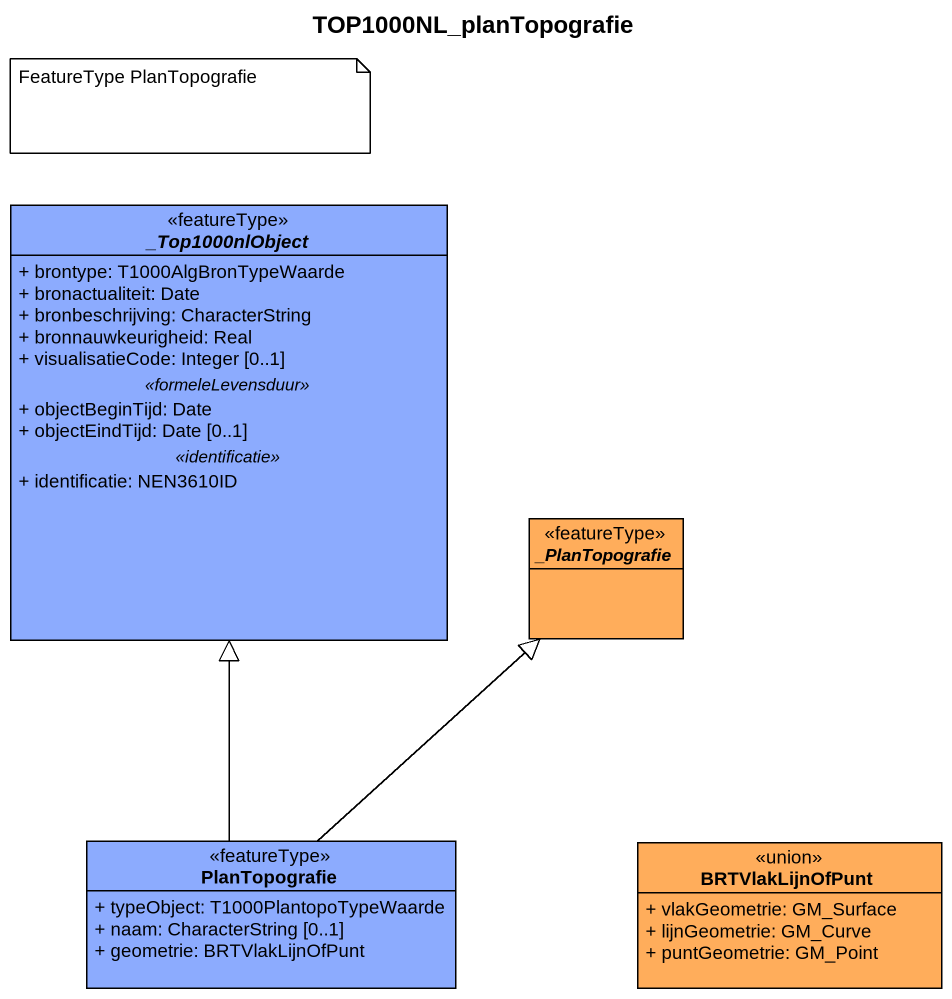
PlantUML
@startuml
title TOP1000NL_planTopografie
hide circle
hide empty members
skinparam classAttributeIconSize 0
abstract class "_Top1000nlObject" as Top1000nlObject <<featureType>> #8CABFE {
  + brontype: T1000AlgBronTypeWaarde
  + bronactualiteit: Date
  + bronbeschrijving: CharacterString
  + bronnauwkeurigheid: Real
  + visualisatieCode: Integer [0..1]
  .. <<formeleLevensduur>> ..
  + objectBeginTijd: Date
  + objectEindTijd: Date [0..1]
  .. <<identificatie>> ..
  + identificatie: NEN3610ID
}
abstract class "_PlanTopografie" as PlanTopografie <<featureType>> #FFAD5B
class "PlanTopografie" as PlanTopografie_2 <<featureType>> #8CABFE {
  + typeObject: T1000PlantopoTypeWaarde
  + naam: CharacterString [0..1]
  + geometrie: BRTVlakLijnOfPunt
}
class BRTVlakLijnOfPunt <<union>> #FFAD5B {
  + vlakGeometrie: GM_Surface
  + lijnGeometrie: GM_Curve
  + puntGeometrie: GM_Point
}
PlanTopografie_2 -up-|> Top1000nlObject
PlanTopografie_2 -up-|> PlanTopografie
note as N1
  FeatureType PlanTopografie
end note
@enduml
